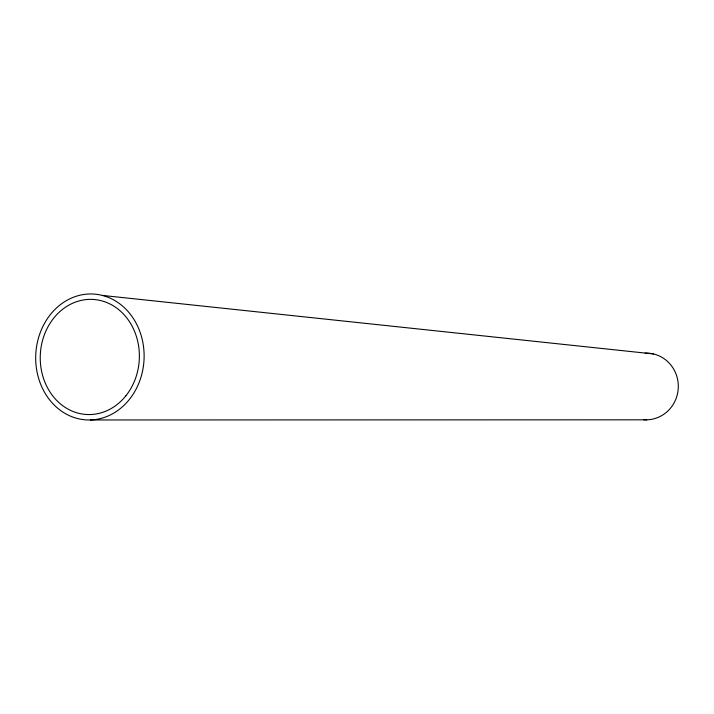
<?xml version="1.0" encoding="UTF-8"?>
<svg xmlns="http://www.w3.org/2000/svg" width="714" height="714" viewBox="0 0 714 714"><rect width="100%" height="100%" fill="white"/><g stroke="black" fill="none" stroke-linecap="round" stroke-linejoin="round"><path stroke-width="1.07" d="M90.33 419.966L646.822 419.823M102.325 295.417A63.028 54.193 -87 0 1 129.412 399.394A63.028 54.193 -87 0 1 37.994 376.108A63.028 54.193 -87 0 1 102.325 295.417L653.506 353.957M645.153 353.127A33.362 32.121 -87 0 1 678.3 387.104A33.362 32.121 -87 0 1 643.671 419.743M125.887 395.797A57.629 49.552 -87 0 0 101.21 300.701A57.629 49.552 -87 0 0 42.331 374.413A57.629 49.552 -87 0 0 125.887 395.797"/></g></svg>
